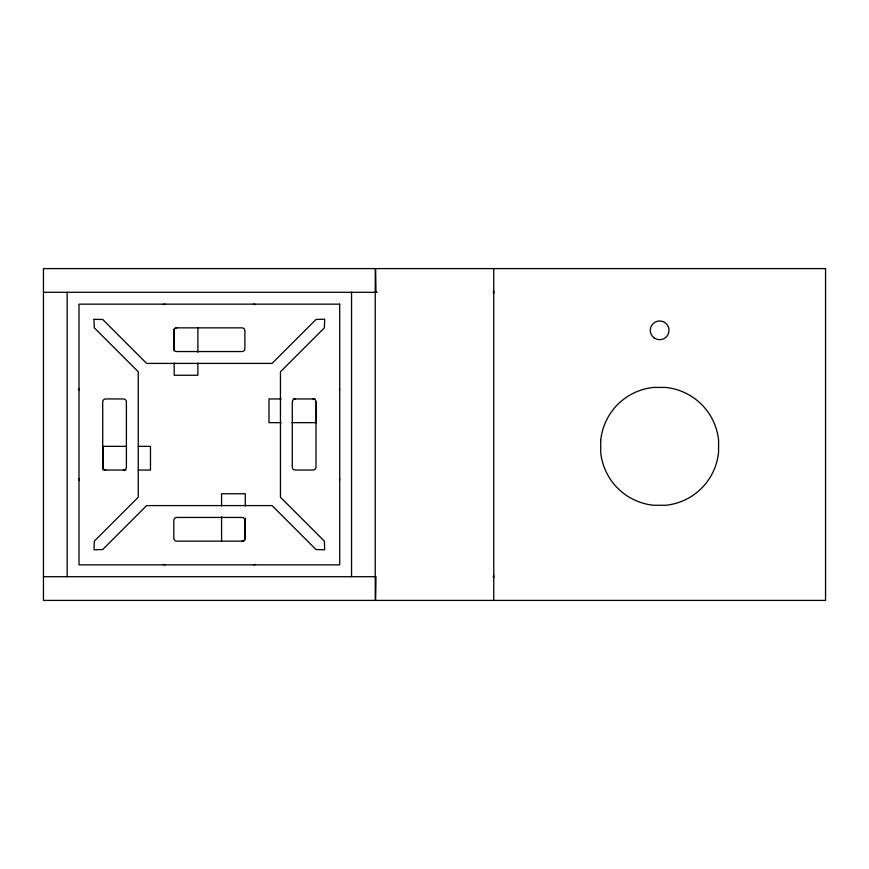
<?xml version="1.0" encoding="UTF-8"?>
<svg xmlns="http://www.w3.org/2000/svg" width="869" height="869" viewBox="0 0 869 869"><rect width="100%" height="100%" fill="white"/><g stroke="black" fill="none" stroke-linecap="round" stroke-linejoin="round"><path stroke-width="1.3" d="M375.256 576.701L375.995 576.701L375.625 600.403M493.94 291.387L493.19 292.299L493.94 293.211M493.94 575.789L493.19 576.701L493.94 577.613M43.45 292.299L377.287 292.299M175.495 327.852L241.94 327.852A2.965 2.965 0 0 1 244.895 330.817L244.895 348.588A2.965 2.965 0 0 1 241.94 351.554L176.765 351.554A2.965 2.965 0 0 1 173.8 348.588L173.8 330.817A2.965 2.965 0 0 1 176.765 327.852M281.165 398.947L268.977 398.947L268.977 422.649L281.165 422.649M293.353 398.947L315.023 398.947M291.995 422.649L316.37 422.649L316.37 401.587M126.103 446.351L103.074 446.351L103.074 470.053M138.29 446.351L150.478 446.351L150.478 470.053L138.29 470.053M104.432 470.053L126.103 470.053M243.961 541.148L176.765 541.148A2.965 2.965 0 0 1 173.8 538.183L173.8 520.412A2.965 2.965 0 0 1 176.765 517.446L241.94 517.446A2.965 2.965 0 0 1 244.895 520.412L244.895 538.183A2.965 2.965 0 0 1 241.94 541.148M43.45 576.701L375.614 576.701M375.256 292.375L375.995 292.299L375.625 268.597M493.755 268.597L493.755 600.403M375.245 268.597L375.245 600.403M351.554 292.299L351.554 576.701M245.275 505.943L245.275 493.755L221.573 493.755L221.573 505.943M245.275 518.13L245.275 539.801M221.573 516.773L221.573 541.148M197.871 327.852L197.871 352.227M197.871 363.057L197.871 375.245L174.18 375.245L174.18 363.057M174.18 329.199L174.18 350.87M67.152 292.299L67.152 576.701M339.703 478.938A2.955 2.955 0 0 1 339.464 480.09M255.443 564.339A2.955 2.955 0 0 1 253.791 564.85M164.914 564.85A2.955 2.955 0 0 1 163.253 564.339M79.503 480.6A2.955 2.955 0 0 1 79.003 478.938M79.003 390.062A2.955 2.955 0 0 1 79.503 388.41M163.253 304.661A2.955 2.955 0 0 1 164.914 304.15M253.791 304.15A2.955 2.955 0 0 1 255.443 304.661M339.464 388.91A2.955 2.955 0 0 1 339.703 390.062M105.66 470.053A2.965 2.965 0 0 1 102.705 467.087L102.705 401.912A2.965 2.965 0 0 1 105.66 398.947L123.441 398.947A2.965 2.965 0 0 1 126.396 401.912L126.396 467.087A2.965 2.965 0 0 1 123.441 470.053M295.264 398.947A2.965 2.965 0 0 0 292.299 401.912L292.299 467.087A2.965 2.965 0 0 0 295.264 470.053L313.036 470.053A2.965 2.965 0 0 0 316.001 467.087L316.001 401.912A2.965 2.965 0 0 0 313.036 398.947M600.707 440.29L600.707 452.412A59.146 59.146 0 0 0 653.597 505.258L665.708 505.291A59.146 59.146 0 0 0 718.554 452.401L718.598 440.29A59.146 59.146 0 0 0 665.708 387.444L653.597 387.411A59.146 59.146 0 0 0 600.74 440.301M93.961 319.39L94.319 327.852L138.247 371.78L138.247 497.22L94.319 541.148L94.058 549.795L102.705 549.523L146.633 505.595L272.073 505.595L316.001 549.534L324.648 549.795L324.376 541.148L280.448 497.22L280.448 371.78L324.376 327.852L324.648 319.205L316.001 319.477L272.073 363.405L146.633 363.405L102.705 319.466L93.982 319.325M825.55 268.597L43.45 268.597L43.45 600.403L825.55 600.403L825.55 268.597M339.703 304.15L79.003 304.15L79.003 564.85L339.703 564.85L339.703 304.15M654.161 337.922A9.363 9.363 0 0 0 668.967 331.295A9.363 9.363 0 0 0 655.823 321.791A9.363 9.363 0 0 0 654.161 337.922"/></g></svg>
